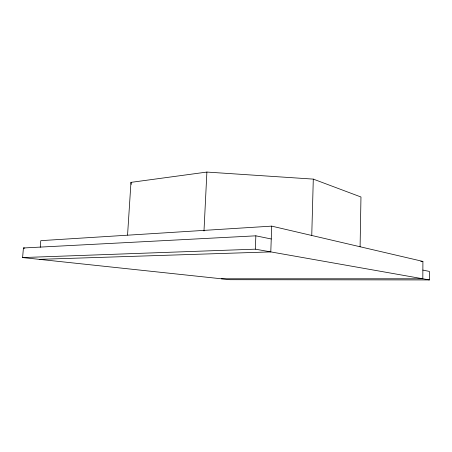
<?xml version="1.0" encoding="UTF-8"?>
<svg xmlns="http://www.w3.org/2000/svg" width="452" height="452" viewBox="0 0 452 452"><rect width="100%" height="100%" fill="white"/><g stroke="black" fill="none" stroke-linecap="round" stroke-linejoin="round"><path stroke-width="0.68" d="M271.251 238.984L255.855 235.825L23.419 247.978L22.6 257.567L229.995 279.703L429.372 279.935L429.4 271.426L422.869 270.081M40.239 247.312L40.787 240.65L271.703 226.13L422.908 261.414L422.823 278.782L221.327 278.782M360.091 246.826L360.967 196.993L313.292 179.111L206.892 172.065L130.967 182.365L127.56 235.068M311.75 235.475L313.292 179.111M271.703 226.13L270.788 251.905L39.251 259.346M429.372 279.935L255.34 249.171L255.855 235.825M203.988 230.983L206.892 172.065M22.6 257.567L255.34 249.171M420.795 261.454L422.908 261.414M23.419 247.978L24.803 248.148M130.967 182.365L131.204 184.388"/></g></svg>
